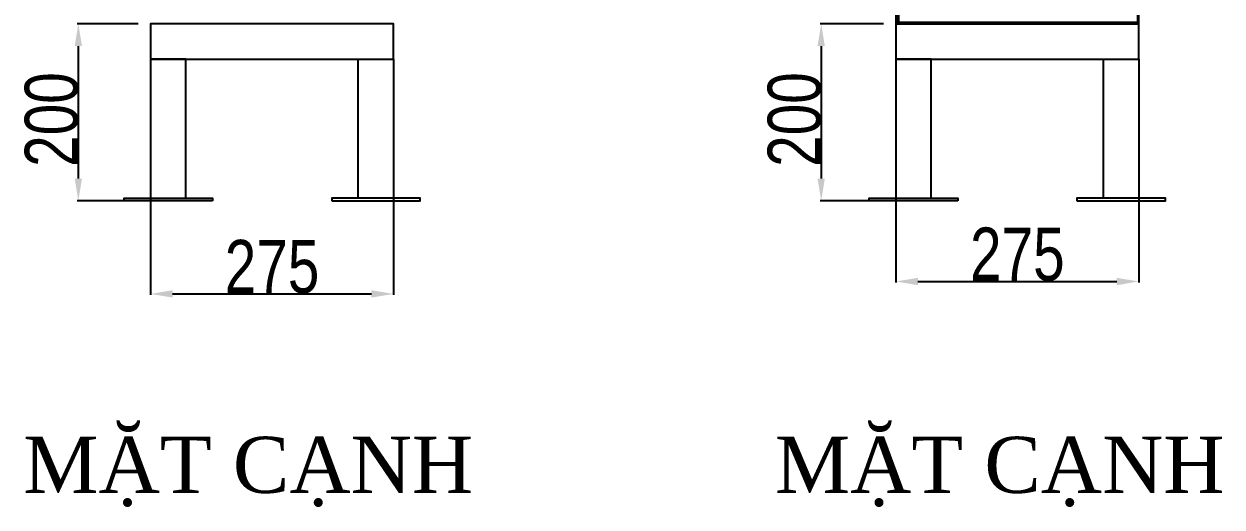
# Model space of a CAD drawing. Header units: inches. Extents: x 21 to 136330, y 8 to 58290.
# Drawn here: x 30891 to 32247, y 43124 to 43671 of the extents above; entities that cross this region are included whole.
import ezdxf

# ---------------------------------------------------------------- set-up
doc = ezdxf.new("R2010")
doc.units = ezdxf.units.IN
doc.header["$MEASUREMENT"] = 0
doc.layers.add('1-EMC-ACESS', color=4, linetype='Continuous')
doc.layers.add('@.0.DM. NÉT CHÍNH', color=7, linetype='Continuous')
for name, color, linetype, transparency in [('@.0.DM. KÍCH THƯỚC', 8, 'Continuous', 0.2), ('@.0.DM. KÍCH THƯỚC @ 1', 8, 'Continuous', 0.2), ('@.DM. KÍCH THƯỚC', 8, 'Continuous', 0.2), ('@.DM. KÍCH THƯỚC @ 1', 8, 'Continuous', 0.2)]:
    doc.layers.add(name, color=color, linetype=linetype, transparency=transparency)
doc.styles.add('ARIAL', font='arial.ttf')
doc.styles.add('roman', font='roman.shx', dxfattribs={"width": 0.8})
doc.dimstyles.new('Kích thước Duy Mạnh', dxfattribs={"dimtxt": 30, "dimasz": 25, "dimexe": 1.25, "dimexo": 20, "dimtad": 1, "dimdec": 1, "dimtxsty": 'roman', "dimcen": 2.5, "dimclrd": 8, "dimclre": 8, "dimclrt": 2, "dimadec": 0, "dimazin": 0, "dimtfac": 1, "dimtdec": 1, "dimtix": 1, "dimtmove": 0, "dimatfit": 3, "dimfxl": 1, "dimtfillclr": 1, "dimarcsym": 0})

# ---------------------------------------------------------------- blocks, each defined once
blk = doc.blocks.new('*D834')
at = {"layer": '@.DM. KÍCH THƯỚC', "color": 8, "lineweight": -2, "transparency": 16777216}
for p, q in [((31020.3, 43670.6), (30951.4, 43670.6)), ((31004.3, 43470.6), (30951.4, 43470.6))]:
    blk.add_line(p, q, dxfattribs=at)
at = {"layer": '@.DM. KÍCH THƯỚC', "lineweight": -2, "transparency": 16777216}
blk.add_line((30952.6, 43645.6), (30952.6, 43495.6), dxfattribs=at)
at = {"layer": '@.DM. KÍCH THƯỚC', "transparency": 16777216}
for points in [[(30948.5, 43645.6), (30956.8, 43645.6), (30952.6, 43670.6)], [(30948.5, 43495.6), (30956.8, 43495.6), (30952.6, 43470.6)]]:
    blk.add_solid(points, dxfattribs=at)
at = {"layer": 'Defpoints', "color": 0, "transparency": 16777216}
for p in [(31040.3, 43670.6), (30952.6, 43470.6), (31024.3, 43470.6)]:
    blk.add_point(p, dxfattribs=at)
at = {"layer": '@.DM. KÍCH THƯỚC', "color": 2, "transparency": 16777216, "insert": (30892, 43508.9), "char_height": 60, "attachment_point": 1, "rotation": 90, "style": 'roman'}
blk.add_mtext('200', dxfattribs=at)
blk = doc.blocks.new('*D835')
at = {"layer": '@.DM. KÍCH THƯỚC', "color": 8, "lineweight": -2, "transparency": 16777216}
for p, q in [((31863.6, 43670.6), (31791.9, 43670.6)), ((31847.6, 43470.6), (31791.9, 43470.6))]:
    blk.add_line(p, q, dxfattribs=at)
at = {"layer": '@.DM. KÍCH THƯỚC', "lineweight": -2, "transparency": 16777216}
blk.add_line((31793.2, 43645.6), (31793.2, 43495.6), dxfattribs=at)
at = {"layer": '@.DM. KÍCH THƯỚC', "transparency": 16777216}
for points in [[(31789, 43645.6), (31797.3, 43645.6), (31793.2, 43670.6)], [(31789, 43495.6), (31797.3, 43495.6), (31793.2, 43470.6)]]:
    blk.add_solid(points, dxfattribs=at)
at = {"layer": 'Defpoints', "color": 0, "transparency": 16777216}
for p in [(31883.6, 43670.6), (31793.2, 43470.6), (31867.6, 43470.6)]:
    blk.add_point(p, dxfattribs=at)
at = {"layer": '@.DM. KÍCH THƯỚC', "color": 2, "transparency": 16777216, "insert": (31732.6, 43508.9), "char_height": 60, "attachment_point": 1, "rotation": 90, "style": 'roman'}
blk.add_mtext('200', dxfattribs=at)
blk = doc.blocks.new('*D836')
at = {"layer": '@.0.DM. KÍCH THƯỚC', "color": 8, "lineweight": -2, "transparency": 16777216}
for p, q in [((31034.3, 43475.8), (31034.3, 43363.9)), ((31309.3, 43475.8), (31309.3, 43363.9))]:
    blk.add_line(p, q, dxfattribs=at)
at = {"layer": '@.0.DM. KÍCH THƯỚC', "lineweight": -2, "transparency": 16777216}
blk.add_line((31059.3, 43365.1), (31284.3, 43365.1), dxfattribs=at)
at = {"layer": '@.0.DM. KÍCH THƯỚC', "transparency": 16777216}
for points in [[(31059.3, 43369.3), (31059.3, 43361), (31034.3, 43365.1)], [(31284.3, 43369.3), (31284.3, 43361), (31309.3, 43365.1)]]:
    blk.add_solid(points, dxfattribs=at)
at = {"layer": 'Defpoints', "color": 0, "transparency": 16777216}
for p in [(31034.3, 43495.8), (31309.3, 43495.8), (31309.3, 43365.1)]:
    blk.add_point(p, dxfattribs=at)
at = {"layer": '@.0.DM. KÍCH THƯỚC', "color": 2, "transparency": 16777216, "insert": (31171.8, 43395.8), "char_height": 60, "attachment_point": 5, "style": 'roman'}
blk.add_mtext('275', dxfattribs=at)
blk = doc.blocks.new('*D837')
at = {"layer": '@.0.DM. KÍCH THƯỚC', "color": 8, "lineweight": -2, "transparency": 16777216}
for p, q in [((31877.6, 43479.1), (31877.6, 43377.9)), ((32152.6, 43479.1), (32152.6, 43377.9))]:
    blk.add_line(p, q, dxfattribs=at)
at = {"layer": '@.0.DM. KÍCH THƯỚC', "lineweight": -2, "transparency": 16777216}
blk.add_line((31902.6, 43379.2), (32127.6, 43379.2), dxfattribs=at)
at = {"layer": '@.0.DM. KÍCH THƯỚC', "transparency": 16777216}
for points in [[(31902.6, 43383.3), (31902.6, 43375), (31877.6, 43379.2)], [(32127.6, 43383.3), (32127.6, 43375), (32152.6, 43379.2)]]:
    blk.add_solid(points, dxfattribs=at)
at = {"layer": 'Defpoints', "color": 0, "transparency": 16777216}
for p in [(31877.6, 43499.1), (32152.6, 43499.1), (32152.6, 43379.2)]:
    blk.add_point(p, dxfattribs=at)
at = {"layer": '@.0.DM. KÍCH THƯỚC', "color": 2, "transparency": 16777216, "insert": (32015.1, 43409.8), "char_height": 60, "attachment_point": 5, "style": 'roman'}
blk.add_mtext('275', dxfattribs=at)

msp = doc.modelspace()

# ---------------------------------------------------------------- linework, layer by layer
at = {"layer": '@.0.DM. NÉT CHÍNH'}
for points in [[(31879.0978, 43670.6229), (31879.0978, 44619.1229), (31877.5978, 44619.1229), (31877.5978, 43670.6229)], [(31881.0978, 43685.6229), (31879.5978, 43685.6229), (31879.5978, 43670.6229), (32152.5978, 43670.6229), (32152.5978, 43709.1229), (32171.0978, 43709.1229), (32171.0978, 43710.6229), (32151.0978, 43710.6229), (32151.0978, 43672.1229), (31881.0978, 43672.1229)], [(31034.3123, 43630.6229), (31309.3123, 43630.6229), (31309.3123, 43670.6229), (31034.3123, 43670.6229)], [(31877.5978, 43630.6229), (32152.5978, 43630.6229), (32152.5978, 43670.6229), (31877.5978, 43670.6229)], [(31034.3123, 43473.6229), (31074.3123, 43473.6229), (31074.3123, 43630.6229), (31034.3123, 43630.6229)], [(31309.3123, 43473.6229), (31269.3123, 43473.6229), (31269.3123, 43630.6229), (31309.3123, 43630.6229)], [(31877.5978, 43473.6229), (31917.5978, 43473.6229), (31917.5978, 43630.6229), (31877.5978, 43630.6229)], [(32152.5978, 43473.6229), (32112.5978, 43473.6229), (32112.5978, 43630.6229), (32152.5978, 43630.6229)], [(31104.3123, 43470.6229), (31004.3123, 43470.6229), (31004.3123, 43473.6229), (31104.3123, 43473.6229)], [(31239.3123, 43470.6229), (31339.3123, 43470.6229), (31339.3123, 43473.6229), (31239.3123, 43473.6229)], [(31947.5978, 43470.6229), (31847.5978, 43470.6229), (31847.5978, 43473.6229), (31947.5978, 43473.6229)], [(32082.5978, 43470.6229), (32182.5978, 43470.6229), (32182.5978, 43473.6229), (32082.5978, 43473.6229)]]:
    msp.add_lwpolyline(points, close=True, dxfattribs=at)

# ---------------------------------------------------------------- texts
at = {"layer": '1-EMC-ACESS', "color": 1, "linetype": 'ByBlock', "lineweight": -2, "char_height": 63.504, "width": 972.626469, "attachment_point": 2, "style": 'ARIAL'}
for insert in [(31144.7539, 43203.4928), (31995.0644, 43203.4928)]:
    msp.add_mtext('{\\fTimes New Roman|b0|i0|c0|p18;\\C7;MẶT CẠNH}', dxfattribs=dict(at, insert=insert))

# ---------------------------------------------------------------- dimensions: what is measured, and where the dimension line sits
at = {"layer": '@.0.DM. KÍCH THƯỚC @ 1'}
for base, p1, p2, picture, middle in [((31309.3123, 43365.1266), (31034.3123, 43495.8361), (31309.3123, 43495.8361), '*D836', (31171.8123, 43395.7516)), ((32152.5978, 43379.1706), (31877.5978, 43499.0795), (32152.5978, 43499.0795), '*D837', (32015.0978, 43409.7956))]:
    dim = msp.add_linear_dim(base=base, p1=p1, p2=p2, dimstyle='Kích thước Duy Mạnh', override={"dimscale": 1, "dimtxt": 60, "dimdec": 2, "dimclrd": 256, "dimadec": 2, "dimtdec": 2, "dimtix": 1, "dimtofl": 1, "dimtmove": 0, "dimatfit": 3}, dxfattribs=at)
    dim.commit()
    dim.dimension.update_dxf_attribs({"geometry": picture, "text_midpoint": middle})
at = {"layer": '@.DM. KÍCH THƯỚC @ 1', "color": 0}
for base, p1, p2, picture, middle in [((30952.6267, 43470.6229), (31040.3123, 43670.6229), (31024.3123, 43470.6229), '*D834', (30952.6267, 43570.6229)), ((31793.1827, 43470.6229), (31883.5978, 43670.6229), (31867.5978, 43470.6229), '*D835', (31793.1827, 43570.6229))]:
    dim = msp.add_linear_dim(base=base, p1=p1, p2=p2, angle=270, dimstyle='Kích thước Duy Mạnh', override={"dimscale": 1, "dimtxt": 60, "dimdec": 0, "dimclrd": 256, "dimtdec": 0, "dimtix": 1, "dimtofl": 0, "dimtmove": 0, "dimatfit": 1}, dxfattribs=at)
    dim.commit()
    dim.dimension.update_dxf_attribs({"geometry": picture, "text_midpoint": middle, "dimtype": 128})

doc.saveas('drawing.dxf')
